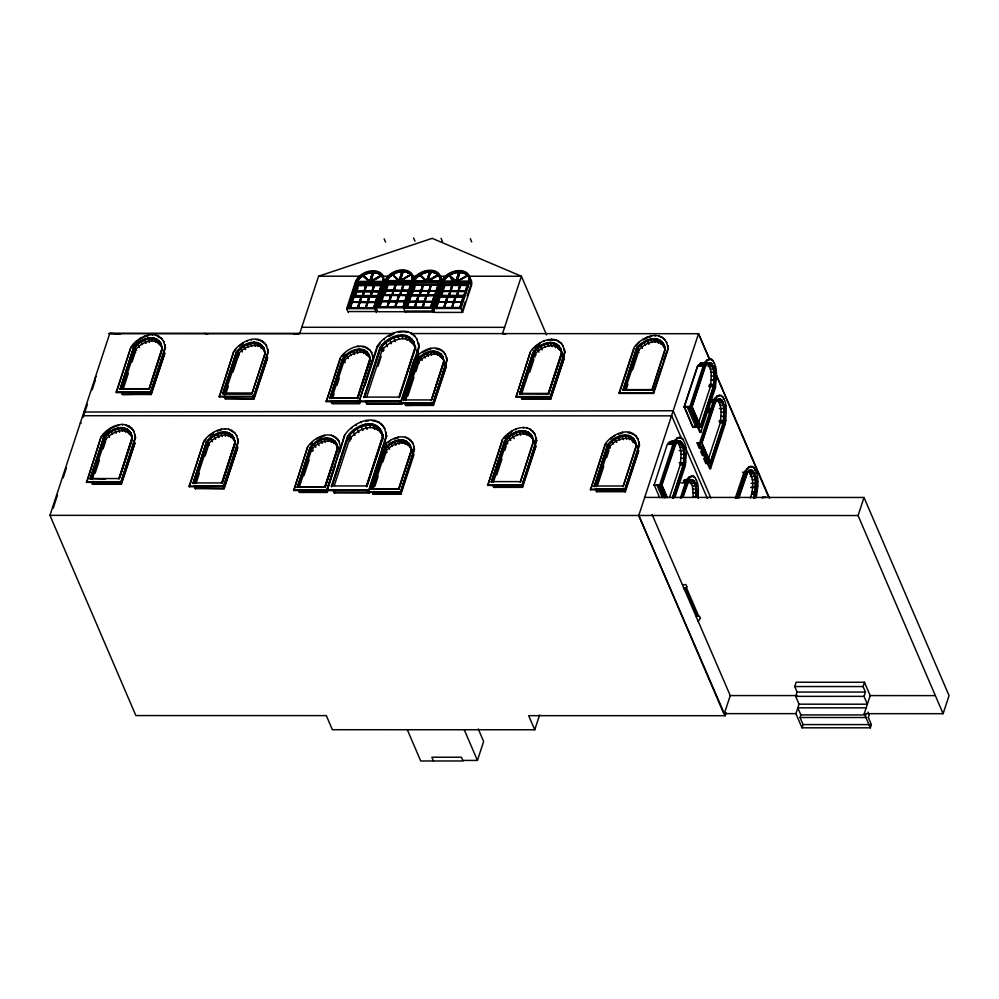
<?xml version="1.0" encoding="UTF-8"?>
<svg xmlns="http://www.w3.org/2000/svg" width="999" height="999" viewBox="0 0 999 999"><rect width="100%" height="100%" fill="white"/><g stroke="black" fill="none" stroke-linecap="round" stroke-linejoin="round"><path stroke-width="1.5" d="M683.94 458.391L683.928 454.046L684.839 454.046L684.153 464.86L673.139 498.339M696.178 492.544L696.191 496.84L693.269 496.84L692.419 485.964L689.273 480.531L692.257 480.531L694.58 483.404L690.184 483.404M696.403 496.69C696.153 491.158 697.177 483.578 692.12 479.92L694.305 481.006L695.391 482.892L697.077 492.544L697.052 496.69L693.331 496.69M698.151 498.326C698.276 491.058 699.525 481.705 693.656 476.298L689.298 476.785L686.238 480.269L680.419 497.952M698.276 423.601L710.564 386.251C711.038 378.871 712.861 369.368 707.167 363.599M705.544 366.034L692.157 406.78L700.961 427.31L714.36 386.563C714.934 378.921 716.845 369.006 710.938 362.987L707.28 363.411L704.894 366.034L706.33 364.897L705.681 364.897M700.736 432.367L715.434 387.662C716.208 378.484 718.618 366.596 711.6 359.328L707.18 359.815L704.095 363.336L689.385 408.042L690.297 408.042L700.736 432.367L699.837 432.367L688.798 406.568M708.591 458.391L720.404 422.477C720.866 415.097 722.702 405.606 717.007 399.837M719.055 421.74L723.501 421.74L709.889 463.548L710.801 463.548L724.2 422.802L724.612 408.166L723.713 408.166L723.663 420.604M754.257 498.276L756.018 491.695L756.106 479.283L755.207 479.283L755.481 487.437L751.048 487.437M755.818 497.902C758.041 488.036 760.152 474.825 752.921 466.67L748.513 467.157L745.416 470.679L736.413 498.089M672.502 497.589L683.366 464.547L683.903 458.241M674.787 497.689L685.227 465.959C685.988 456.78 688.398 444.892 681.38 437.624L676.972 438.111L673.875 441.633L659.178 486.338L660.077 486.338L664.997 497.789M714.11 379.945L713.448 386.563M725.786 420.379C726.023 412.275 727.884 401.76 721.428 395.554L717.02 396.041L713.923 399.563L699.225 444.28L709.665 468.606L710.576 468.606L725.274 423.901L725.786 420.379L724.874 420.379M382.867 281.518L383.129 278.896A14.348 10.002 -23.2 0 0 376.136 271.728L369.505 271.728A14.348 10.002 -23.2 0 0 357.804 278.883L356.493 281.893L383.304 282.043M383.067 281.481L383.042 280.432M412.312 280.657L412.575 278.022A14.348 10.002 -23.2 0 0 405.582 270.866L398.951 270.866A14.348 10.002 -23.2 0 0 387.25 278.022L385.939 281.031L412.587 280.806A14.148 9.878 -23.2 0 0 402.709 271.129A14.148 9.878 -23.2 0 0 386.463 280.806M412.512 280.619L403.559 308.104L405.244 312.05L433.329 312.063L434.265 309.203M439.772 281.006L440.035 278.371A14.348 10.002 -23.2 0 0 433.042 271.216L426.411 271.204A14.348 10.002 -23.2 0 0 414.71 278.371L413.399 281.381L439.972 280.969M669.48 497.589L680.344 464.547C680.819 457.167 682.654 447.664 676.947 441.895M700.062 427.31L713.661 385.514L709.215 385.514M750.474 497.914C753.171 489.46 754.507 478.071 748.501 470.954M753.496 497.914L754.907 493.606L755.481 483.104L756.393 483.104M382.979 281.643L383.129 280.619A13.874 9.678 -23.2 0 0 381.868 276.086M412.437 280.781L412.5 279.57A13.874 9.678 -23.2 0 0 411.226 275.037L410.452 274.113A13.874 9.678 -23.2 0 0 404.333 271.441L403.059 271.353L400.025 280.594L412.475 281.031A15.172 10.589 -23.2 0 1 430.045 270.242A15.172 10.589 -23.2 0 1 440.547 281.006L441.67 283.641M412.512 280.969L412.662 279.945A13.874 9.678 -23.2 0 0 411.388 275.412L410.614 274.488A13.874 9.678 -23.2 0 0 404.495 271.815L403.221 271.74L402.634 270.554M439.897 281.131L440.035 280.095A13.874 9.678 -23.2 0 0 438.773 275.574M439.972 281.318L440.109 280.294M469.13 281.468L469.193 280.257A13.874 9.678 -23.2 0 0 467.932 275.724M469.218 281.656L469.355 280.632A13.874 9.678 -23.2 0 0 468.094 276.099L467.145 274.8A13.874 9.678 -23.2 0 0 461.038 272.128L459.765 272.053L456.73 281.281M683.241 464.86L683.553 462.637M723.288 422.802L723.988 411.988L724.899 411.988M754.782 493.918L755.107 491.695L752.197 491.72L756.018 491.695M353.584 296.191L357.355 284.24M539.597 715.009L534.74 729.769L332.38 729.72L326.323 715.609L135.876 715.571L49.95 515.347L109.778 333.366L393.344 333.541M53.197 508.204L57.467 495.217M63.149 477.909L66.471 467.819M83.142 417.282L87.413 404.295M92.145 389.872L95.467 379.782M133.679 430.931L135.552 437.662L120.854 482.367L86.613 482.367L101.036 437.013C107.38 426.623 126.623 417.719 133.953 431.58L131.706 428.121M116.209 391.933L130.906 347.227C137.275 336.863 156.443 327.922 163.824 341.795L163.549 341.159L165.422 347.877L150.724 392.582L116.483 392.582L116.209 391.933L150.449 391.945L150.724 392.582M86.613 482.367L101.036 437.013M116.483 392.582L130.906 347.227M105.457 479.021L90.047 478.558L103.434 437.812C109.003 429.22 125.05 422.09 131.244 433.653M90.235 479.021L103.634 438.274C109.228 429.77 124.825 422.652 131.331 433.841L131.044 433.191L132.405 436.775M133.504 348.489L120.105 389.235L133.304 348.027C138.861 339.348 155.207 332.267 161.201 344.056L159.415 341.446M90.322 479.195L103.721 438.449C108.941 431.568 118.719 425.374 127.373 429.62L127.085 428.971M90.859 478.496L104.083 438.274C109.803 429.058 127.735 423.126 131.93 436.65M120.192 389.423L133.591 348.663C138.474 341.546 148.739 335.252 157.243 339.835L156.955 339.198M161.801 346.865C157.605 333.341 139.673 339.273 133.953 348.489L120.729 388.711L148.751 388.711M92.245 479.195L104.995 440.409C110.552 432.392 125.362 425.586 131.731 436.163M122.115 389.41L134.865 350.624C140.422 342.607 155.232 335.801 161.601 346.391M95.13 473.226L99.376 460.302M103.159 448.801L105.519 441.62L104.083 438.274M123.114 389.185L128.309 373.389M132.08 361.9L135.389 351.835M134.59 441.858L134.803 443.531L121.403 484.278L92.495 484.278L93.456 481.368M164.46 352.073L164.673 353.746L151.274 394.493L122.365 394.493L123.327 391.583M92.944 484.278L121.129 483.753M122.815 394.493L150.999 393.968M118.881 478.496L132.093 438.274L130.807 434.028M119.143 479.021L132.33 436.6M119.63 477.572L132.343 437.812M162.213 348.027L149.013 389.235L162.213 348.027L160.914 343.406M119.705 477.747L132.143 439.91M149.101 389.423L162.487 348.676M120.854 482.367L135.277 437.013L134.94 434.365L135.215 435.002M150.449 391.945L165.147 347.227L164.81 344.58L165.085 345.217M120.954 484.278L134.803 443.531L133.716 440.996M150.824 394.493L164.673 353.746L163.586 351.211M189.148 486.088L203.846 441.383C210.227 431.019 229.383 422.077 236.775 435.951L236.501 435.314L238.374 442.033L223.676 486.738L189.423 486.738L189.148 486.088L223.389 486.101L223.676 486.738M266.371 345.529L268.244 352.247L253.546 396.965L219.293 396.953L233.716 351.598C240.072 341.208 259.303 332.305 266.646 346.166L264.385 342.719M189.423 486.738L203.846 441.383M219.293 396.953L233.716 351.598M206.456 442.644L193.057 483.391L206.256 442.182C211.8 433.504 228.147 426.423 234.141 438.211C227.76 427.035 211.763 434.053 206.531 442.832L193.132 483.578M263.736 347.777L265.235 352.859L251.91 393.793L223.002 393.793L222.727 393.144L236.126 352.397C241.671 343.718 258.017 336.651 264.011 348.426L262.225 345.816M193.669 482.867L206.893 442.644C212.612 433.429 230.557 427.497 234.753 441.021M223.002 393.793L236.326 352.859L237.637 351.173M223.539 393.082L236.763 352.859C242.482 343.644 260.427 337.724 264.623 351.248M195.067 483.566L207.817 444.792C213.361 436.763 228.172 429.957 234.54 440.547M224.937 393.781L237.687 355.007C243.344 345.729 261.738 339.797 265.472 353.621M196.054 483.341L199.363 473.289M205.032 456.056L208.341 445.991L206.893 442.644M225.924 393.556L228.284 386.376M233.017 372.015L238.212 356.218M237.4 446.228L237.612 447.902L224.213 488.648L195.317 488.648L196.266 485.739M195.754 488.648L194.805 485.489M225.624 398.863L224.675 395.704M221.691 482.867L234.915 442.644L233.629 438.399M235.165 442.182L221.965 483.391L235.165 442.182L233.866 437.562M251.91 393.793L265.235 352.859M222.515 482.13L235.439 442.832M223.389 486.101L238.087 441.396L237.762 438.736L238.037 439.385M253.546 396.965L267.957 351.611L267.632 348.951L267.907 349.6M223.776 488.648L195.929 488.124M224.425 486.688L237.612 447.902L236.526 445.367M253.646 398.863L225.799 398.339M254.295 396.903L267.482 358.117L267.27 356.443M224.088 396.328L225.187 398.863L254.083 398.863L267.482 358.117L266.396 355.582M546.565 334.877L521.391 276.248L432.18 238.349L318.594 276.199L299.7 333.629L108.654 333.591M348.339 312.575L346.653 308.616L355.557 281.518A15.172 10.589 -23.2 0 1 373.127 270.766A15.172 10.589 -23.2 0 1 383.628 281.518L384.765 284.153M356.119 282.143L347.789 308.366L356.119 282.143L382.654 282.155L374.313 308.379L382.654 282.155M350.637 307.38L354.008 297.153L353.496 295.979L377.335 295.979L373.663 308.067L381.78 283.192L356.88 283.179L348.826 307.704L373.726 307.717M348.988 308.054L353.097 295.579L377.997 295.579L373.888 308.054M356.918 285.577L349.825 308.054L353.671 296.378L377.51 296.378M351.611 302.26L359.365 302.422L357.58 308.216L359.29 302.26L351.611 302.26L359.49 302.023M353.946 295.916L357.592 284.827L382.492 284.827M354.146 296.903L357.992 285.227L381.83 285.227M354.782 295.891L357.992 285.227M355.881 293.594L357.305 289.273M355.619 295.167L358.017 287.862M338.961 441.146L340.484 446.978L326.648 490.521L293.768 490.509L307.617 446.978C313.711 437 332.18 428.459 339.223 441.758L337.063 438.449M293.768 490.509L307.617 446.978M297.252 487.3L309.927 447.739C315.259 439.41 330.944 432.617 336.7 443.931L334.99 441.433L330.207 438.648M297.327 487.475L310.115 448.189L314.285 443.743M373.002 358.129L359.153 401.673L326.273 401.66L340.122 358.117C346.241 348.164 364.635 339.585 371.728 352.909L371.466 352.297L373.264 358.753L372.677 355.582L372.939 356.193M310.539 448.189L297.852 486.8L324.75 486.8L337.437 448.189C335.314 433.728 316.046 438.586 310.539 448.189L311.925 451.398M326.273 401.66L340.384 358.741M351.748 301.86L359.565 302.173L361.351 296.378M357.767 308.054L359.628 302.422L367.307 302.422L365.459 308.054M361.613 296.378L359.752 302.023L367.445 302.023L369.293 296.378M299.2 487.425L311.426 450.237C316.858 441.346 334.515 435.639 338.099 448.913M359.952 302.572L358.104 308.216L359.827 302.26L367.37 302.572L365.522 308.216L367.37 302.572M360.09 302.173L361.813 296.228L360.09 302.173L367.507 302.173L369.23 296.228L367.507 302.173M362.462 295.891L363.786 291.508L356.168 291.658M366.308 285.477C361.9 297.24 367.033 288.599 365.771 285.477L363.986 291.271L356.306 291.258M362.525 296.054L364.123 291.671L371.865 291.82L370.479 296.054M364.048 291.421L356.106 291.508L364.048 291.421L366.109 285.627M362.924 295.741L364.323 291.508L372.003 291.421L373.726 285.477L374.388 285.776M303.933 475.711L309.103 459.99M329.757 398.451L342.432 358.891C347.789 350.574 363.399 343.743 369.205 355.07L368.943 354.458L370.242 357.904M363.062 296.054L364.323 291.508M329.832 398.626L342.62 359.328C347.852 352.073 359.865 345.279 367.57 352.759L367.307 352.135M328.122 489.46L327.173 492.357L299.425 492.345L300.374 489.448M343.044 359.328L330.357 397.939L357.255 397.952L369.942 359.34C367.819 344.867 348.551 349.737 343.044 359.328L344.43 362.55M299.85 492.345L326.748 492.357M369.518 281.443L373.351 271.79M369.717 281.656L372.902 271.978A14.148 9.878 -23.2 0 0 356.818 281.656L369.717 281.656L363.074 275.387M370.329 280.644L372.652 271.416M331.705 398.576L343.931 361.388C349.25 353.683 363.474 347.153 369.593 357.317M370.404 282.043L373.551 271.166M370.579 281.456L373.614 272.228L374.887 272.302M373.189 271.416L370.729 281.431L381.281 275.412M381.468 275.624L370.916 281.643L373.614 272.228M332.679 398.301L334.091 394.018M336.913 385.427L339.26 378.284M332.355 403.496L359.253 403.496M365.984 308.054L367.769 302.26L375.524 302.422M367.969 302.023L369.755 296.228L368.032 302.173L375.587 301.873M367.769 302.26L365.921 307.904M370.404 295.891L371.865 291.82M373.726 285.477L371.928 291.271L364.248 291.271M370.879 295.741L372.265 291.508L380.082 291.82M374.313 285.627L372.527 291.421L374.25 285.477M371.004 296.054L372.327 291.671L380.007 291.671M376.423 312.575L374.725 308.629L383.628 281.518L355.557 281.518M376.099 307.754L385.002 280.657A15.172 10.589 -23.2 0 1 402.585 269.905A15.172 10.589 -23.2 0 1 413.087 280.657L404.17 307.767L376.099 307.754L377.797 311.713L405.869 311.713M385.739 281.656L377.235 307.505L385.577 281.281L412.262 281.668L385.577 281.281M386.338 282.317L378.271 306.843L403.171 306.843L411.226 282.33L386.338 282.317L387.25 284.453M378.446 307.192L382.542 294.717L407.442 294.717M388.936 301.149L381.069 301.398L389.011 301.311L390.796 295.517L383.117 295.517L379.27 307.192L386.713 283.004L382.917 295.404M383.391 295.055L387.038 283.953L410.377 283.966M380.569 305.057L382.967 297.752M384.078 294.58L387.437 284.353L411.276 284.365M384.228 295.03L387.437 284.353M391.908 295.03L393.231 290.647L385.689 290.946L385.689 290.247L393.369 290.247L385.751 290.397M385.539 292.844L387.937 285.539M325 487.312L337.674 447.752M325.487 485.864L337.862 448.189L337.475 446.128L337.937 448.364L325.562 486.038M384.415 427.884L386.7 436.088L368.781 490.596L327.035 490.584L344.618 435.289C352.36 422.627 375.811 411.775 384.752 428.671L382.005 424.463M391.258 295.354C386.85 307.13 391.995 298.489 390.734 295.354L389.011 301.311M327.135 489.035L334.915 465.359M339.298 452.035L340.484 446.978M387.025 307.342L388.811 301.548L381.131 301.548M369.892 360.789L357.505 398.451L370.167 357.729M387.225 307.192L389.073 301.548L396.753 301.548M327.51 489.11L335.264 465.546M339.623 452.285L344.618 435.289M398.813 295.667L396.953 301.311L389.273 301.398L387.487 307.192M357.592 398.638L369.967 360.964M387.55 307.342L389.273 301.398M393.431 290.397L395.217 284.603L395.879 284.915L394.031 290.559L395.879 284.915M391.983 295.18L393.569 290.796L401.248 290.796M393.506 290.559L395.554 284.765M392.37 294.88L393.768 290.647L392.507 295.18M331.456 486.513L347.552 436.263C354.32 425.686 374.238 417.058 381.543 431.418L379.37 428.246M359.203 400.949L377.123 346.441C384.89 333.803 408.254 322.902 417.257 339.822L416.92 339.036L419.205 347.24L401.286 401.748L359.54 401.735L359.203 400.949L400.949 400.961L401.286 401.748M364.498 385.389L372.777 360.227M398.963 280.569L402.797 270.929M331.556 486.738L347.789 436.825C354.433 427.609 369.68 418.981 379.47 428.471L379.133 427.684M399.125 280.544L392.445 274.338L399.2 280.731L402.347 271.116M364.86 385.527L376.973 348.701M399.775 279.782L402.098 270.554M332.205 485.864L348.326 436.825C355.207 425.924 376.436 418.356 382.018 434.215C374.2 421.378 356.218 429.682 349.45 439.448L334.278 485.589M402.997 270.304L399.85 281.181M330.881 401.061L331.93 403.496L359.677 403.496L360.627 400.599M410.926 274.762L400.262 280.744L403.221 271.74M415.284 345.941L415.634 348.214L413.711 341.783L414.048 342.57C406.131 328.933 387.113 337.612 380.294 347.977L363.961 397.652L380.057 347.415C386.838 336.938 406.393 328.246 413.961 342.345M364.71 397.015L380.831 347.977C387.712 337.075 408.953 329.508 414.523 345.367C406.705 332.53 388.723 340.821 381.955 350.587L366.783 396.74M398.676 295.367L396.89 301.161L389.21 301.149L391.059 295.517L398.738 295.517M394.967 307.355L396.69 301.398L394.83 307.043M369.443 492.919L334.203 492.919L335.164 489.997M405.169 301.311L397.215 301.398L395.429 307.192M397.352 300.999L405.094 301.161L406.955 295.517L399.275 295.517L397.49 301.311L399.2 295.367M395.504 307.355L397.29 301.561L404.97 301.561L403.109 307.192L406.78 295.117L382.942 295.105L383.454 296.291M334.74 492.919L333.853 489.71M399.862 295.03L401.186 290.647L399.925 295.192M401.386 290.397L403.171 284.603L401.448 290.559L393.693 290.397M400.324 294.88L401.71 290.647L409.465 290.809M403.758 284.765L401.973 290.559L403.296 284.915M400.449 295.192L401.773 290.796M377.847 366.483L381.168 356.393M367.257 404.058L366.358 400.861M403.334 307.192L406.98 296.104M403.771 307.505L412.1 281.281M404.533 307.48L413.037 281.631L439.56 281.631L431.231 307.854L404.533 307.48L431.231 307.854M404.695 307.854L413.037 281.631M406.556 307.13L414.098 283.341L410.139 295.392L434.24 295.467L430.569 307.542L438.686 282.667L413.786 282.667L405.731 307.192L430.631 307.192M405.906 307.53L410.002 295.055L434.902 295.067L430.794 307.542M408.516 301.748L416.333 301.348L408.516 301.748L416.208 301.748L414.348 307.38M406.73 307.542L410.577 295.854L418.256 295.866L416.471 301.661M410.851 295.392L414.498 284.303L439.398 284.315M407.555 306.855L410.914 296.641L410.502 295.629M411.538 294.917L414.897 284.703L438.911 285.115L431.218 285.115L429.433 290.909L431.156 284.952L428.833 290.746L421.153 290.746M411.688 295.379L414.897 284.703M413.149 291.296L413.149 290.597L420.829 290.597L413.012 290.996L420.691 290.996L419.368 295.379M413.486 291.733L414.922 287.35M416.333 301.348L418.194 295.704C419.443 298.838 414.31 307.467 418.718 295.704M414.485 307.692L416.271 301.898L408.591 301.898M414.685 307.542L416.533 301.898L424.213 301.898L422.365 307.542M414.885 307.38L416.733 301.748L424.413 301.661L426.66 295.704L424.937 301.661L432.629 301.661L424.675 301.748L422.889 307.542M415.01 307.692L416.733 301.748M423.214 284.952C418.806 296.715 423.938 288.087 422.677 284.952L420.891 290.746L413.211 290.746M419.443 295.529L421.029 291.146L428.708 291.146M420.954 290.896L423.014 285.102L430.694 285.115M419.83 295.217L421.228 290.996L428.908 290.909L430.631 284.952M419.967 295.529L421.228 290.996M426.423 280.919L430.257 271.278M429.807 271.466L426.623 281.131L413.399 281.381M426.785 281.518L429.97 271.84L429.558 270.891M430.457 270.654L427.147 281.156L440.047 281.156M427.485 280.931L430.519 271.703L431.793 271.778A13.874 9.678 -23.2 0 1 437.912 274.463L438.848 275.761A13.874 9.678 -23.2 0 1 440.097 279.058M427.31 281.531L430.494 271.853A14.148 9.878 -23.2 0 1 440.372 278.996M422.29 307.392L424.15 301.748L422.427 307.692M424.413 301.661L426.136 295.704M426.66 295.704L424.875 301.498L432.555 301.498M422.952 307.692L424.675 301.748M427.322 295.379L428.646 290.996L427.385 295.529M427.784 295.229L429.17 290.996L436.988 291.308M427.909 295.529L429.233 291.146L436.85 290.996M366.371 485.876L382.492 436.838L382.205 435.152L383.304 437.712L380.919 431.655M366.795 486.738L383.129 437.062L382.53 434.228L383.029 436.838L366.695 486.513L382.792 436.276M368.781 490.596L386.363 435.302L385.951 432.067L386.288 432.854M398.876 397.015L414.997 347.989L413.424 342.807M415.06 349.45L399.2 397.664L415.297 347.427M368.906 492.919L369.118 492.282M383.878 450.099L371.029 489.223L383.691 449.662C389.048 441.346 404.657 434.528 410.464 445.841L410.202 445.229L413.798 455.157L400.936 494.268L373.189 494.268L372.14 491.833M384.815 446.166L385.527 441.196M371.104 489.398L383.966 450.287C388.648 443.444 398.514 437.4 406.668 441.808L406.406 441.183M411.051 448.551C407.018 435.564 389.797 441.258 384.315 450.099L371.616 488.711L398.776 489.223L411.638 450.112M410.002 371.878L413.399 361.526M431.068 307.48L439.56 281.631M400.949 400.961L418.868 346.453L418.456 343.206L418.793 343.993M433.329 312.063L431.63 308.104L440.547 281.006L400.287 280.594M372.964 489.348L385.189 452.16C390.522 444.455 404.732 437.924 410.851 448.089M401.411 404.071L401.623 403.434M432.792 308.441L441.708 281.343A15.172 10.589 -23.2 0 1 459.278 270.592A15.172 10.589 -23.2 0 1 469.78 281.356L471.478 285.302L462.574 312.4L434.49 312.4L432.792 308.441L460.876 308.454L462.574 312.4M374.875 486.213L378.171 476.211M382.867 461.9L385.227 454.757M430.132 351.273L430.394 351.885L423.713 354.495L416.396 361.251L403.534 400.374L416.196 360.814C421.528 352.472 437.212 345.691 442.969 356.993L441.258 354.495L436.488 351.71M417.332 357.317L418.281 354.395L417.145 349.95M442.27 281.968L433.941 308.192L442.27 281.968L469.455 281.868M403.608 400.549L416.471 361.426L420.629 356.993L427.085 352.947L426.823 352.322M404.12 399.862L416.82 361.251C422.315 352.41 439.535 346.715 443.556 359.702M373.189 494.268L374.138 491.371M373.614 494.268L400.674 493.768M439.61 296.104L435.976 307.879L443.494 283.716L439.385 295.729L463.486 295.804L459.815 307.892L467.932 283.017L443.032 283.017L434.977 307.53L459.865 307.542M439.248 295.404L435.139 307.879L460.039 307.879L464.148 295.404L439.248 295.404L439.76 296.591M405.469 400.487L417.694 363.311C423.027 355.607 437.237 349.076 443.356 359.24M437.762 302.085L445.517 302.247L443.731 308.042L445.442 302.085L437.762 302.085L445.579 301.686L437.962 301.848M440.097 295.741L443.743 284.653L468.631 284.653M436.313 308.666L440.147 296.99L463.986 296.99L463.486 295.804M407.854 395.929L413.961 377.347M415.846 371.628L418.194 364.473L416.82 361.251M440.297 296.728L444.143 285.052L467.982 285.052M440.934 295.716L442.32 291.483L449.937 291.333L448.613 295.716L450.274 291.496L458.017 291.646L456.63 295.879M441.283 296.453L444.642 286.226L444.143 285.052M406.118 405.419L433.179 404.92M445.579 301.686L447.427 296.054L448.089 296.353L446.241 301.998L448.089 296.353M445.716 301.998L447.502 296.204M443.918 307.879L445.779 302.247L453.459 302.247L451.673 308.042L453.521 302.397L445.979 302.085L444.255 308.042L446.103 302.397M447.764 296.204L445.904 301.848L453.658 301.998L455.444 296.204M452.46 285.302C448.052 297.065 453.184 288.424 451.923 285.302L450.137 291.096L442.457 291.096L444.305 285.452L468.144 285.452L466.758 289.685M450.199 291.246L442.257 291.333L450.199 291.246L452.26 285.452M449.075 295.567L450.474 291.333L458.154 291.246L459.877 285.302L460.539 285.614M449.213 295.879L450.474 291.333M455.669 281.268L459.49 271.616M459.053 271.803L455.869 281.481L442.969 281.481M456.481 280.469L459.203 272.178L458.803 271.241L455.644 271.553A14.348 10.002 -23.2 0 0 443.956 278.709L442.644 281.718L469.168 281.73L469.268 278.721A14.348 10.002 -23.2 0 0 462.287 271.553L458.803 271.241M456.555 281.868L459.702 270.991M467.619 275.449L456.955 281.443L459.927 272.427L459.34 271.241M453.658 301.998L455.382 296.054L456.043 296.366L454.183 301.998L461.863 301.998L454.12 301.848L456.043 296.366M452.135 307.892L453.921 302.085L461.675 302.247M453.921 302.085L452.072 307.729M456.555 295.729L458.017 291.646M459.877 285.302L458.079 291.096L450.399 291.096M457.03 295.567L458.416 291.333L466.096 291.346M460.464 285.452L458.678 291.246L460.402 285.302M457.155 295.879L458.479 291.496L466.158 291.496L464.785 295.704M411.451 449.662L398.589 488.786L370.829 488.773M398.851 489.41L411.713 450.287L411.426 448.501M460.302 307.829L468.806 281.98L460.464 308.204L433.778 307.817M400.412 492.445L414.26 448.901L413.936 446.353L414.523 449.525L400.412 492.445L334.952 492.27M460.876 308.454L469.78 281.356L441.708 281.343M443.956 360.814L431.281 400.374L443.956 360.814L442.707 356.381M400.512 494.268L413.149 453.821M431.356 400.549L444.218 361.438M461.988 311.763L465.284 301.723M467.17 295.979L470.479 285.951M432.917 403.584L446.765 360.052L446.441 357.505L447.028 360.664L432.917 403.584L367.457 403.421M433.017 405.419L446.303 366.308L446.103 364.697M404.645 402.984L405.694 405.419L433.441 405.419L446.303 366.308L445.267 363.873M563.049 345.791L564.922 352.51L550.224 397.227L515.971 397.215L530.394 351.86C536.75 341.471 555.993 332.567 563.324 346.428L561.063 342.982M516.446 395.766L530.394 351.86M534.802 434.003L536.675 440.734L521.977 485.439L487.737 485.427L502.16 440.072C508.516 429.695 527.747 420.791 535.089 434.652L532.829 431.193M487.737 485.427L501.96 442.17M558.716 345.629L558.99 346.266C550.961 338.486 538.311 345.504 533.079 353.309L519.68 394.056L532.804 352.659C538.386 343.993 554.645 336.888 560.689 348.688L560.414 348.039L561.913 353.122L548.513 393.881M504.757 441.333L491.371 482.08L504.57 440.871C510.139 432.217 526.411 425.099 532.455 436.9L532.18 436.251L533.478 440.884L520.279 482.092M520.229 393.344L533.454 353.122C539.173 343.906 557.105 337.987 561.301 351.511M491.446 482.267L504.845 441.521C509.353 434.952 517.569 429.782 525.774 431.58L525.499 430.944M491.983 481.555L505.207 441.333C511.5 430.419 532.392 426.66 534.015 442.957M521.615 394.043L534.365 355.269C540.022 345.991 558.416 340.06 562.15 353.883M493.381 482.267L506.131 443.481C511.675 435.464 526.485 428.646 532.854 439.235M529.695 372.277L533.941 359.353M496.728 474.862L501.923 459.053M504.757 450.437L506.181 446.128M522.302 399.125L550.324 399.125M494.068 487.337L522.252 486.825M548.239 393.344L561.463 353.122L560.177 348.876M534.315 351.436L533.004 353.122L519.605 393.868L548.588 394.056L561.713 352.672M548.588 394.056L561.987 353.309L561.7 351.448M520.354 482.28L533.666 441.346M550.224 397.227L564.647 351.873L564.31 349.213L564.585 349.862M521.977 485.439L536.401 440.084L536.063 437.425L536.351 438.074M550.973 397.165L564.16 358.379L563.236 354.745M520.779 396.591L521.865 399.125L550.774 399.125L564.16 358.379L563.074 355.844M522.09 487.35L535.476 446.603L535.252 445.217M492.532 484.802L493.618 487.337L522.527 487.35L535.926 446.603L534.989 442.957M462.799 760.426L477.422 760.426L483.641 741.495L478.259 728.945M619.08 392.769L633.791 348.064C640.159 337.687 659.328 328.758 666.708 342.632L666.433 341.983L668.306 348.713L653.608 393.419L619.368 393.419L619.08 392.769L653.334 392.782L653.608 393.419M619.368 393.419L634.065 348.701M663.798 344.243L665.097 348.863L651.897 390.072L622.989 390.072L636.188 348.863C641.745 340.184 658.079 333.104 664.073 344.88L662.3 342.282M637.624 438.374L639.497 445.104L624.8 489.81L590.559 489.797L604.982 444.455C611.326 434.066 630.569 425.162 637.899 439.023L635.639 435.564M623.076 390.247L636.388 349.325M590.559 489.797L604.782 446.541M623.613 389.535L636.838 349.325C642.557 340.11 660.489 334.178 664.685 347.702M624.999 390.247L637.749 351.461C643.306 343.444 658.116 336.626 664.485 347.215M594.18 486.463L607.38 445.254C612.936 436.563 629.27 429.495 635.264 441.271L633.491 438.673M594.268 486.638L607.579 445.704C612.824 438.798 622.664 432.542 631.306 437.062L631.031 436.413M626.46 388.586L627.884 384.278M632.604 369.917L637.799 354.108M594.805 485.926L608.029 445.704C613.748 436.488 631.68 430.569 635.876 444.093M596.191 486.638L608.94 447.852C614.597 438.161 634.153 432.692 636.838 447.327M597.652 484.977L603.796 466.296M606.63 457.679L608.99 450.499M596.878 491.708L595.928 488.561M651.972 390.259L665.297 349.325M653.071 392.907L661.101 368.481M663.923 359.865L666.296 352.684M653.334 392.782L668.031 348.064L667.694 345.417L667.969 346.054M623.089 486.463L636.288 445.254L638.748 450.974L625.349 491.72L596.44 491.708L595.354 489.173M623.164 486.65L636.488 445.716L636.076 443.581L636.563 445.904M624.8 489.81L639.223 444.455L638.885 441.795L639.16 442.445M624.899 491.72L638.299 450.974L638.061 449.587M867.994 712.112L869.205 714.934L868.356 717.519L871.39 724.6L870.329 727.821L801.997 727.809L795.916 713.648L723.8 713.636L638.761 515.484L698.513 333.716L410.502 333.554M654.02 485.389L667.282 444.33L674.425 444.33M698.626 427.31L692.919 427.31L684.103 406.78L697.502 366.034L701.435 362.762L705.719 362.762M684.24 407.093L697.639 366.346L699.849 364.011M660.077 486.338L674.787 441.633L677.871 438.111L679.682 437.362M668.681 461.788L671.078 454.52M661.763 483.616L665.109 473.439M668.943 461.788L674.687 444.33L677.06 441.708M662.062 483.429L674.824 444.642L679.27 441.058L671.216 441.058M675.212 443.194L676.123 443.194L661.937 485.077L667.22 497.402M690.297 408.042L704.994 363.336L708.091 359.815L709.902 359.066M691.72 405.319L695.067 395.142M691.982 405.319L701.073 377.672M692.782 426.998L684.415 406.568L690.334 406.568M672.489 498.339L683.503 464.86C684.065 457.217 685.976 447.302 680.082 441.283M674.837 494.805L679.095 481.83M703.621 420.841L705.044 416.508M707.891 407.854L714.06 389.111M708.553 412.637L709.964 408.329M681.318 497.952L687.137 480.269L691.982 476.036L691.083 476.036M682.779 495.891L686.563 484.365M682.816 496.503L687.175 483.241L690.034 480.332L693.006 479.92M710.576 468.606L700.137 444.28L714.834 399.563L717.931 396.041L719.742 395.292M682.941 497.327L688.461 481.805L687.037 482.929M709.69 416.82L713.036 406.63M701.822 441.558L708.041 422.639M709.952 416.82L714.26 403.721M717.12 399.637L719.317 399.001L715.384 402.26L701.985 443.007L710.801 463.548M709.665 468.606L712.037 461.388M715.833 449.85L721.053 433.991M735.314 498.114L743.618 473.376M737.324 498.089L746.328 470.691L749.425 467.157L751.236 466.408M739.747 492.295L745.017 476.286M738.573 496.665L746.228 473.376M738.81 496.678L747.027 472.802L749.262 470.754L752.272 470.342L754.682 473.339L756.106 479.283M738.748 498.114L747.664 472.24L746.753 472.24M754.083 496.828C756.181 488.474 757.729 477.247 751.623 470.342L749.912 470.117L750.811 470.117M724.325 713.636L730.257 695.566L697.639 620.017M534.74 729.769L528.683 715.659L725.212 715.709L726.186 712.762M795.916 713.648L799.038 704.183L795.666 696.353L797.09 692.057L794.729 686.55L796.141 682.242L864.472 682.267L870.204 695.591L864.26 713.661L870.329 727.821M864.26 713.661L943.106 713.686L858.066 515.534L864.01 497.465L644.692 497.415M801.997 727.809L803.059 724.587L800.024 717.507L800.873 714.922L797.826 707.841L866.17 707.854M799.038 704.183L867.369 704.208L864.01 696.365L865.421 692.07L863.061 686.563L864.472 682.267M943.106 713.686L949.05 695.616L864.01 497.465M357.804 280.594L357.355 281.818L357.729 280.407A13.874 9.678 -23.2 0 1 361.963 275.886L363.361 274.962A13.874 9.678 -23.2 0 1 371.228 272.29L372.714 272.59L371.391 272.665M387.175 279.545L386.8 280.944L398.701 280.569M386.725 280.756L387.25 279.732A13.874 9.678 -23.2 0 1 391.496 275.2L392.195 274.75M386.8 280.944L387.337 279.92A13.874 9.678 -23.2 0 1 391.583 275.387L392.108 274.55L398.863 280.956M414.635 279.895L414.26 281.293L414.797 280.269A13.874 9.678 -23.2 0 1 419.031 275.736L419.73 275.274L426.161 280.919M414.185 281.106L414.71 280.082M443.881 280.232L443.506 281.643L443.956 280.432M356.493 281.893L356.98 282.03A14.148 9.878 -23.2 0 1 373.064 272.352M385.939 281.031L399.325 281.169M442.644 281.718L443.131 281.855A14.148 9.878 -23.2 0 1 459.203 272.178M95.03 378.334L96.279 376.548M704.645 366.034L705.431 364.897L698.289 364.897M715.521 401.123L714.735 402.26L715.384 402.26M687.562 481.805L686.775 482.929L687.674 482.929M131.868 346.99L139.648 339.685M101.998 436.775L109.778 429.47M234.69 351.361L235.801 348.938M204.82 441.146L205.931 438.723M365.135 350.412L365.409 351.036C357.105 346.953 347.714 352.897 342.694 359.503L342.432 358.891M379.145 345.067L377.46 347.227L377.123 346.441M409.228 337.437C398.676 332.255 386.763 339.81 380.394 348.201L380.057 347.415M310.19 448.364C314.31 442.994 320.279 438.474 327.322 438.461L327.06 437.837M376.386 425.499L376.723 426.286C366.171 421.116 354.258 428.658 347.889 437.05L347.552 436.263M413.886 360.04C419.992 350.075 438.461 341.521 445.504 354.832L443.331 351.511M382.055 448.039C388.274 438.486 406.281 430.731 412.987 443.681L410.826 440.372M606.643 443.319L605.257 445.092L604.982 444.455M625.224 434.94L625.499 435.576C618.319 435.864 611.925 440.347 607.654 445.891L607.38 445.254M154.233 338.087L154.52 338.736C147.015 337.175 139.798 341.67 134.902 346.99L134.628 346.341M207.854 441.146C213.536 434.54 224.937 428.758 232.442 435.789L232.168 435.139M344.917 353.733L342.382 356.193L342.12 355.569M310.726 444.218L312.412 442.582M418.681 355.644L416.158 358.117L415.884 357.492M383.653 446.965L386.176 444.505M385.227 448.663C389.922 443.568 396.853 439.248 404.058 440.746L403.783 440.122M534.515 348.139L540.097 343.619L539.822 342.969M507.155 435.502L504.52 438.062L504.245 437.425M519.08 430.931L519.355 431.58L512.475 434.478L506.156 439.847L505.881 439.198M659.839 340.022L660.114 340.671C652.185 336.663 643.156 341.883 637.787 347.827L637.512 347.177M708.578 362.762L709.49 362.762L705.032 366.346L691.808 406.568L700.349 426.473M687.811 481.805L689.385 480.332L692.369 479.92M744.018 472.802L745.566 471.353M259.777 343.569L260.052 344.205C253.571 340.796 245.904 344.068 240.734 348.414L240.459 347.777M388.249 442.782L390.422 440.359M556.455 343.831L556.73 344.48C550.249 341.059 542.594 344.33 537.425 348.676L537.137 348.039M508.991 433.941L510.901 432.542M612.762 437.612L610.851 439.011L610.564 438.374M362.05 276.074L362.737 275.612C376.036 289.186 366.745 276.186 362.125 276.261A13.874 9.678 -23.2 0 0 357.892 280.781M369.88 282.03L363.524 275.337M391.421 275.012L392.807 274.101M418.881 275.362L420.267 274.438M418.956 275.549L419.655 275.087M419.98 274.875L426.66 281.081L420.429 274.825M448.114 275.712L449.513 274.787M448.201 275.899L448.888 275.437C462.187 289.011 452.897 276.011 448.276 276.086A13.874 9.678 -23.2 0 0 444.043 280.619M449.675 275.162L455.744 281.056M370.804 281.618L381.393 275.437M400.174 280.557L410.839 274.575L400.449 280.969M427.634 280.906L438.299 274.925M438.374 275.112L427.722 281.094L430.681 272.078L431.955 272.165A13.874 9.678 -23.2 0 1 438.074 274.837M143.257 337.587L140.597 338.986L140.322 338.336M112.063 428.072L114.723 426.685M392.595 334.49L388.936 336.388L388.599 335.602M425.761 350.799L423.201 352.135L422.939 351.511M324.338 435.202L324.613 435.826L316.92 439.061L316.658 438.436M644.817 339.123L647.477 337.737L647.202 337.088M707.255 364.011L710.189 363.599L712.524 366.508L713.923 372.302L710.963 372.302M677.035 442.307L678.546 441.683L681.243 442.957L683.141 447.39L680.182 447.39M689.36 480.931L692.257 480.531M750.162 470.117L748.613 470.754L749.262 470.754M748.588 471.353L751.51 470.954L753.858 473.863L749.412 473.863M763.448 496.99L761.638 497.739L766.046 497.265L765.147 497.252M148.601 335.614L144.593 336.9L144.318 336.251M116.059 426.248L118.731 425.399M648.813 337.3L651.485 336.451L651.211 335.801M293.606 334.19L299.775 333.416M399.875 332.155L402.235 331.893M359.59 346.703L356.843 346.353M430.319 351.71L433.591 351.536M549.388 340.11L554.358 340.11M368.556 420.866L366.196 421.141L365.859 420.354M324.051 438.636L330.282 438.823L335.065 441.608M400.686 271.428L402.16 271.716A13.874 9.678 -23.2 0 0 392.657 274.663M400.836 271.803L402.16 271.716M428.134 271.765L429.62 272.065A13.874 9.678 -23.2 0 0 420.117 275.012M428.296 272.14L429.62 272.065M457.38 272.115L458.866 272.415L457.542 272.49M83.916 412.025L673.189 410.764L710.863 498.002M318.594 276.199L360.714 276.211M382.555 276.211L388.786 276.211M412.187 276.224L416.87 276.224M440.272 276.224L446.516 276.224M468.356 276.236L521.391 276.248L502.509 333.678L505.569 334.128M385.002 280.657L413.087 280.657M456.393 281.493L469.293 281.493A14.148 9.878 -23.2 0 0 459.415 271.815A14.148 9.878 -23.2 0 0 443.169 281.493M370.242 281.668L383.141 281.668M413.199 282.005L439.722 282.005M442.432 282.342L468.968 282.355M356.281 282.517L382.817 282.53M387.612 284.765L411.451 284.765M415.072 285.102L422.752 285.102M423.339 285.264L422.677 284.952M470.704 285.302L471.478 285.302A15.172 10.589 -23.2 0 0 469.605 277.66M358.154 285.627L380.457 285.627M393.893 290.247L401.448 290.559M401.848 290.247L409.528 290.247M401.91 290.409L409.652 290.559M421.353 290.597L428.908 290.909M429.308 290.597L437.05 290.746L429.37 290.746M393.306 290.796L385.689 290.946M393.893 290.959L401.311 290.959M409.528 290.959L401.71 290.647M450.599 290.934L458.154 291.246M458.541 290.934L466.233 290.946M364.448 291.109L372.003 291.421M372.39 291.109L380.144 291.271L372.465 291.271M413.087 291.146L420.766 291.146M458.616 291.096L466.296 291.096M421.353 291.296L428.771 291.308M435.452 291.308L429.17 290.996M391.396 295.667L390.734 295.354M426.735 295.866L434.24 295.467M418.856 296.016L418.194 295.704M439.822 296.204L463.661 296.204M361.938 296.528L361.276 296.228L359.565 302.173M354.008 297.153L377.834 297.165L377.335 295.979M441.196 297.128L464.535 297.128M416.858 301.348L424.275 301.348M408.716 301.498L416.396 301.498M389.41 301.71L396.828 301.71M446.103 301.686L453.521 301.698M375.649 302.023L368.032 302.173M424.75 301.898L432.43 301.898M416.87 302.048L424.288 302.06M424.812 302.06L432.355 301.748M454.058 302.397L461.6 302.098M367.907 302.572L375.449 302.272M379.108 306.793L402.947 306.793M377.073 307.13L403.608 307.13M347.627 307.992L374.163 308.004M403.559 308.104L431.63 308.104M346.653 308.616L374.725 308.629M349.188 311.551L375.674 311.551M301.785 327.285L504.595 327.335M417.744 354.395L417.22 351.923M708.99 359.066L711.6 359.328M707.18 359.815L708.091 359.815M713.111 360.589L710.689 359.328M705.331 361.538L706.243 361.538M713.486 362.812L714.397 362.812M705.756 362.987L701.435 362.762M710.938 362.987L710.039 362.987L713.298 368.631L714.198 368.631M699.887 363.411L704.994 363.336M707.017 363.411L707.929 363.411M707.23 363.599L710.189 363.599M711.338 364.073L712.25 364.073M708.491 364.66L711.45 364.66M712.437 365.984L713.348 365.984M714.472 365.896L715.384 365.896M703.209 366.034L697.639 366.346M708.091 366.508L712.524 366.508M710.401 369.093L713.361 369.093M714.784 371.94L713.873 371.94L714.185 376.011L711.226 376.011M715.471 374.163L716.383 374.163M715.059 375.749L714.148 375.749L714.16 380.095L711.201 380.095M715.434 379.033L716.345 379.033M711.263 379.945L715.022 379.945M709.39 384.378L714.685 384.34M709.14 386.251L713.573 386.251M709.165 386.563L714.36 386.563M714.535 387.662L715.434 387.662M119.917 388.773L148.814 388.773M622.789 389.61L651.698 389.61M222.727 393.144L251.636 393.156M519.405 393.406L548.314 393.419M222.927 393.606L251.835 393.618M721.428 395.554L718.83 395.292M717.02 396.041L717.931 396.041M219.018 396.303L253.259 396.316M515.696 396.566L549.949 396.578M722.04 396.828L722.951 396.828M363.723 397.09L398.963 397.103M715.172 397.777L716.071 397.777M329.57 398.002L357.317 398.014M723.326 399.038L724.225 399.038M722.09 400.312L719.867 399.225L722.09 400.312L723.189 402.21L724.612 408.166M711.151 399.637L715.434 399.637M717.769 399.637L716.857 399.637L720.779 399.225M717.057 399.837L720.017 399.837L722.364 402.747L723.189 405.332L720.229 405.319M403.334 399.925L431.093 399.937M716.57 400.886L721.29 400.886M326.011 401.036L358.878 401.049M710.976 401.123L713.835 401.123M716.171 401.123L714.472 402.26L710.189 402.26M331.73 401.161L358.629 401.173M366.471 401.099L400.624 401.111M722.277 402.21L723.189 402.21M719.405 402.747L722.364 402.747M432.654 402.972L399.775 402.959L400.05 403.584M401.948 404.071L366.708 404.058L365.646 401.586M724.038 404.87L723.126 404.87L723.751 408.529L719.317 408.529M724.987 405.956L725.898 405.956M684.103 406.78L691.246 406.78M691.508 406.78L692.157 406.78M721.066 412.25L724.025 412.25M82.705 415.721L671.515 415.859M721.028 416.321L724.862 416.171M719.218 420.604L724.525 420.579M720.454 422.477L723.413 422.477M720.441 422.802L724.2 422.802M80.332 423.052L81.244 423.052M724.362 423.901L725.274 423.901M692.956 426.473L697.389 426.473M681.38 437.624L678.771 437.362M676.972 438.111L677.871 438.111M681.992 438.886L682.891 438.886M675.112 439.835L676.023 439.835M672.677 441.283L675.536 441.283M684.839 454.046L683.129 444.28L680.731 441.283L678.358 441.058M675.374 441.708L669.667 441.708L668.069 443.194L673.788 443.194M677.709 441.708L676.81 441.708L680.731 441.283M672.564 441.895L679.969 441.895M682.03 442.37L681.118 442.37L683.703 450.599L679.258 450.599M697.215 442.794L700.174 442.794M676.51 442.957L681.243 442.957M696.803 443.007L701.086 443.007M674.687 444.33L675.336 444.33M682.217 444.28L683.129 444.28M699.225 444.28L700.137 444.28M679.345 444.805L682.305 444.817M535.476 446.603L534.84 444.068M683.079 446.94L683.99 446.94M684.927 448.027L685.838 448.027M684.565 450.237L683.653 450.237L683.978 454.308L681.018 454.308M638.299 450.974L637.812 447.327M413.374 455.157L413.598 453.546M680.981 458.391L684.814 458.241M684.814 462.45L685.726 462.45M679.17 462.674L684.465 462.637M705.606 463.548L708.466 463.548M680.481 463.811L683.441 463.811M680.406 464.547L683.366 464.547M680.381 464.86L684.153 464.86M750.324 466.408L752.921 466.67M748.513 467.157L749.425 467.157M754.445 467.944L752.022 466.67M746.665 468.893L747.564 468.893M754.819 470.154L755.719 470.154M751.36 470.342L752.272 470.342M745.416 470.679L746.328 470.691M748.551 470.954L751.51 470.954M749.812 471.428L753.571 471.428M748.351 472.003L752.784 472.003M742.469 472.24L745.329 472.24M745.966 473.376L746.877 473.376M752.672 471.428L753.77 473.339L754.682 473.339M755.806 473.239L756.718 473.239M754.62 475.986L755.531 475.986M693.656 476.298L692.757 476.298L695.154 477.547M750.249 476.448L754.682 476.448L755.244 479.657L752.284 479.645M689.298 476.785L690.197 476.785M756.48 477.072L757.392 477.072M687.462 478.484L688.361 478.496M90.047 478.558L118.943 478.558M685.027 479.695L687.849 479.695M690.671 479.707L691.57 479.707M695.529 479.745L696.428 479.745M683.491 480.332L687.137 480.269M689.135 480.332L690.034 480.332M684.69 480.931L686.375 480.931M694.305 481.006L693.406 481.006L695.404 485.964L692.469 485.964M757.717 481.506L756.805 481.506L756.767 486.376L757.667 486.376M491.171 481.618L520.079 481.63M689.123 481.58L693.518 481.58M86.339 481.718L120.579 481.73M683.316 481.805L686.151 481.805M681.131 482.929L685.364 482.929M694.492 482.892L695.391 482.892M696.515 482.792L697.402 482.792M192.857 482.929L221.766 482.942M751.086 483.366L755.519 483.366M487.462 484.79L521.703 484.79M653.883 485.077L659.602 485.077M696.241 485.514L695.341 485.514L695.953 489.135L693.031 489.135M331.218 485.951L366.458 485.951M593.98 486.001L622.889 486.001M195.117 486.213L223.127 486.226M297.065 486.863L324.812 486.863M751.161 487.287L756.355 487.287M696.803 488.773L695.916 488.773L696.228 492.807L693.294 492.807M590.272 489.16L624.525 489.16M596.241 489.285L624.263 489.285M293.506 489.897L326.373 489.897M326.685 489.797L368.444 489.81M299.225 490.01L326.124 490.022L327.173 492.357M697.489 490.971L698.388 490.971M597.052 491.183L625.074 491.196M756.368 491.496L757.279 491.496M400.149 491.82L367.27 491.808L367.545 492.432M693.356 492.544L697.077 492.544M752.035 492.857L754.994 492.857M751.947 493.593L754.907 493.606M751.935 493.918L755.694 493.918M755.856 495.017L756.767 495.017M697.452 495.791L698.351 495.791M49.95 515.347L858.066 515.534M691.221 601.773L692.494 601.773M794.729 686.55L863.061 686.563M797.09 692.057L865.421 692.07M730.257 695.566L797.19 695.579M870.204 695.591L935.139 695.616M795.666 696.353L864.01 696.365M800.873 714.922L866.096 714.934M800.024 717.507L866.807 717.519M803.059 724.587L869.842 724.6M373.776 272.602L375.05 272.677A13.874 9.678 -23.2 0 1 381.156 275.349M109.778 333.366L120.604 334.153M403.421 331.755L406.331 332.105M435.751 348.614L441.083 350.137L443.593 352.135M433.516 351.348L439.173 352.947L441.333 354.67L441.071 354.058M361.975 346.703L364.273 346.978L364.011 346.353M256.481 339.697L258.878 339.985L258.604 339.348M627.747 432.555L633.304 434.128L635.926 436.213M522.602 431.031L528.496 432.692L528.221 432.043M372.377 420.779L375.287 421.141L374.95 420.354M720.017 399.837L717.095 400.237L714.872 402.572L701.648 442.794L710.189 462.699M673.826 441.683L675.249 441.895M204.783 333.391L207.617 334.365M661.051 337.312L658.666 335.801M560.476 342.932L555.282 339.61M628.508 435.776L633.566 438.861L633.291 438.211M365.284 347.39L369.83 350.212L369.568 349.6M259.927 340.422L264.66 343.356M376.573 421.665L379.145 422.702L378.808 421.915M161.576 338.349L161.85 338.986L155.782 334.965M337.325 439.061L331.506 435.214M234.515 432.505L234.79 433.141L228.734 429.133M126.186 425.399L131.98 428.771M557.767 348.139L559.964 349.875M632.342 440.721L634.54 442.47M440.159 356.468L442.27 358.142M531.356 430.444L533.104 431.843M528.421 432.505L530.756 434.49M411.376 342.607L413.161 344.031L411.401 339.935M366.396 354.545L368.494 356.218L367.12 352.997M409.415 439.647L411.089 440.984M406.593 441.62L408.828 443.531L408.566 442.907M380.207 423.551L382.342 425.249M262.312 346.004C254.283 338.224 241.633 345.242 236.401 353.047L236.126 352.397M157.155 339.648L159.49 341.633L159.216 340.984M130.594 435.027L128.396 433.279L126.96 429.932M710.289 362.987C716.196 369.006 714.285 378.921 713.711 386.563L700.311 427.31L692.095 408.141M720.129 399.225C726.036 405.232 724.113 415.147 723.551 422.802L710.152 463.548L702.509 445.754M450.961 278.696L453.159 280.707M426.248 281.106L419.73 275.274M380.994 274.975L381.943 276.273A13.874 9.678 -23.2 0 1 383.191 279.583M715.808 373.763L769.542 498.189M671.603 415.572L681.493 438.449M684.577 445.604L707.429 498.513M652.085 514.522L682.242 584.378M683.478 587.225L695.791 615.734M638.761 515.484L725.212 715.709M715.684 373.713L768.406 496.565M664.447 339.173L664.735 339.822L661.837 337.088M668.031 348.064L668.306 348.713M693.593 412.25L695.354 416.358M696.528 419.105L698.289 423.201M664.884 347.19L665.159 347.827L663.998 344.705M662.1 341.82L662.374 342.47C654.395 334.715 641.583 341.67 636.463 349.5L636.188 348.863M665.097 348.863L665.371 349.513L665.084 347.652M661.9 342.719L663.598 346.665M659.715 340.984L661.151 344.33M687.087 406.568L695.629 426.473M657.117 338.923L657.392 339.573M655.082 335.364L655.356 336.014M657.055 339.897L658.503 343.256M704.607 451.223L706.368 455.332M707.542 458.066L709.302 462.175M654.033 338.549L654.308 339.198M698.626 442.794L707.18 462.699L705.469 462.699L703.646 458.441M654.058 339.535L655.182 342.17M697.539 444.218L699.362 448.489M700.586 451.323L702.422 455.594M650.699 338.923L650.986 339.56M650.824 339.897L651.947 342.532M647.252 340.022L647.527 340.671M647.464 340.971L648.9 344.33M643.206 339.173L643.481 339.822M643.818 341.82L644.093 342.47M644.118 342.719L645.242 345.354M640.534 344.23L640.809 344.88M640.921 345.067L642.357 348.426M639.372 341.983L636.138 346.054L635.864 345.404M637.974 347.939L639.11 350.562M637.312 348.788L638.998 352.734M636.838 349.325L638.274 352.672M661.6 484.865L667.082 497.664M661.875 486.451L666.57 497.402M661.613 486.451L663.373 490.546M664.547 493.294L666.321 497.402M658.578 484.865L664.085 497.789M656.88 484.865L662.362 497.664M639.223 444.455L639.497 445.104M633.029 433.479L633.304 434.128M654.807 486.288L659.69 497.664M634.752 441.471L636.937 446.965M633.091 439.11L634.79 443.057M629.857 432.192L630.132 432.842M630.906 437.362L633.154 442.619M628.309 435.314L628.583 435.951M628.246 436.288L629.695 439.647M625.249 435.926L626.685 439.285M622.402 432.192L622.677 432.842L618.668 434.128L618.393 433.479M621.89 435.314L622.177 435.951M622.015 436.288L623.451 439.647M618.443 436.413L618.718 437.062M618.656 437.362L619.78 439.997M614.397 435.564L614.672 436.213M615.009 438.211L615.284 438.848M615.309 439.11L616.745 442.47M611.725 440.621L612 441.271M612.112 441.458L613.236 444.093M609.165 444.33L610.302 446.953M608.703 443.568L608.978 444.218M608.503 445.179L609.939 448.539M608.029 445.704L609.153 448.339M623.95 488.561L625.349 491.72M564.647 351.873L564.922 352.51M558.441 340.896L558.728 341.533M558.516 346.528L560.214 350.474M557.28 345.741L558.366 348.276M556.331 344.78L558.016 348.726M553.733 342.719L554.008 343.369M551.698 339.173L551.972 339.822M553.671 343.706L555.369 347.64M550.649 342.345L550.924 342.994M550.674 343.344L552.11 346.69M547.827 339.61L548.101 340.247M547.315 342.719L548.688 345.904M547.44 343.706L548.563 346.328M543.818 340.884L544.093 341.533M543.868 343.831L544.143 344.468M544.08 344.78L545.204 347.402M540.434 345.617L540.709 346.266M540.734 346.528L542.17 349.875M537.537 348.876L538.973 352.222M535.988 345.779L536.276 346.428M534.59 351.735L536.038 355.095M534.128 350.986L534.403 351.623M532.479 349.2L532.754 349.85M533.916 352.597L535.052 355.219M533.454 353.122L535.139 357.068M532.804 352.659L533.079 353.309M549.675 396.591L550.774 399.125M470.317 238.699L471.69 241.895M467.52 275.424L456.955 281.443M536.401 440.084L536.675 440.734M530.207 429.108L530.481 429.757M530.469 433.841L533.066 439.722M534.115 442.582L532.991 439.96L533.229 441.346M533.104 440.821L535.352 446.066M530.282 434.74L531.406 437.375M527.047 427.822L527.322 428.471M528.084 432.992L529.52 436.351M523.451 427.385L523.726 428.034M525.437 431.918L526.873 435.277M441.071 238.361L442.445 241.558M522.415 430.569L523.776 433.741M522.44 431.556L523.563 434.178M456.993 281.281L467.707 275.637L456.88 281.256L459.74 272.19A14.148 9.878 -23.2 0 1 469.63 280.582M519.193 431.918L520.629 435.277M515.571 429.108L515.846 429.745M515.634 432.043L515.909 432.692M515.834 432.992L516.97 435.614M511.575 431.193L511.85 431.83M512.2 433.841L512.475 434.478M512.499 434.74L514.185 438.673M443.032 283.017L444.243 285.839M508.903 436.251L509.178 436.9M509.29 437.087L510.726 440.447M507.754 434.003L508.029 434.64M439.935 281.381L439.96 279.907A13.874 9.678 -23.2 0 0 438.686 275.387M506.356 439.947L507.792 443.306M505.681 440.809L507.117 444.168M505.207 441.333L506.331 443.968M504.57 440.871L504.845 441.521M430.094 270.891L431.168 273.401M521.441 484.815L522.527 487.35M502.16 440.072L502.435 440.721M413.611 238.012L414.985 241.209M432.579 311.039L406.094 311.039M410.814 274.725L400.262 280.744M413.786 282.667L415.159 285.864M445.342 365.047L442.47 357.18M440.884 354.92L442.507 358.703M438.773 353.246L440.397 357.03M436.238 352.21L437.612 355.432M433.329 350.911L434.64 353.958M433.354 351.86L434.44 354.383M384.165 238.873L385.539 242.07M430.619 348.276L430.881 348.901L427.035 350.125L426.773 349.513M430.244 352.21L431.63 355.432M404.907 301.398L397.215 301.398M427.023 353.246L428.409 356.456M423.813 354.92L425.199 358.142M414.51 335.614L414.847 336.401L411.313 333.067M418.868 346.453L419.205 347.24M420.741 357.167L422.115 360.389M416.97 349.875L418.032 352.347M411.638 338.836L411.975 339.623M386.176 280.594L386.426 281.169A14.148 9.878 -23.2 0 1 400.874 271.591M407.455 331.493L407.792 332.28M408.891 336.651L410.289 339.91M408.728 337.812L410.477 341.895M417.47 359.203L419.293 363.149M417.27 360.751L418.356 363.274M405.569 335.302L405.906 336.089M405.494 336.488L407.142 340.334M432.405 402.984L433.441 405.419M401.81 334.84L402.147 335.627M401.835 336.051L402.934 338.611M382.542 294.717L383.054 295.891M398.364 331.493L398.701 332.28M386.95 307.192L388.748 301.398L381.069 301.398M397.752 335.302L398.089 336.089M397.889 336.488L398.988 339.061M393.469 333.067L393.806 333.853M393.544 336.638L393.881 337.425M393.793 337.799L395.442 341.646M389.348 338.836L389.697 339.623M389.722 339.935L391.371 343.781M385.339 341.77L385.676 342.557M385.814 342.794L387.462 346.641M383.941 339.023L384.278 339.81M356.88 283.179L357.804 285.314M381.655 345.367L381.993 346.154M382.23 346.291L383.991 350.374M379.657 343.206L379.995 343.993M381.418 347.34L383.166 351.423M380.831 347.977L381.93 350.537M353.097 295.579L353.609 296.765M408.304 438.361L408.579 438.986L405.269 437.125M409.965 446.029L412.063 451.298M408.379 443.768L409.465 446.291M406.268 442.095L407.654 445.317M368.706 355.257L369.792 357.779M403.733 441.058L405.107 444.28M365.01 351.323L366.633 355.107M362.462 350.287L363.848 353.509M400.849 440.709L401.935 443.231M398.114 437.125L398.376 437.749L394.53 438.986L394.255 438.361M359.59 349.937L360.664 352.46M397.739 441.058L399.113 444.28M356.468 350.287L357.854 353.509M394.518 442.095L395.891 445.317M353.246 351.323L354.633 354.545M391.308 443.768L392.395 446.291M386.363 435.302L386.7 436.088M350.037 352.997L351.124 355.519M388.236 446.029L389.61 449.25M384.19 439.535L385.776 443.244L385.09 442.607M378.896 428.783L380.544 432.629M346.965 355.257L348.351 358.466M376.223 426.66L377.872 430.507M384.952 448.052L387.038 452.559M384.765 449.6L386.151 452.822M384.315 450.099L385.689 453.321M373.064 424.15L373.401 424.937M344.143 358.004L345.229 360.527M372.989 425.349L374.75 429.433M343.506 358.828L345.13 362.612M399.9 491.845L400.936 494.268M369.305 423.688L369.642 424.488M369.33 424.9L370.429 427.46M358.329 400.474L359.677 403.496M365.247 424.15L365.584 424.937M365.384 425.349L367.132 429.433M360.964 421.915L361.301 422.702M361.039 425.499L361.376 426.286M361.288 426.648L362.937 430.494M356.094 424.463L356.431 425.249M356.843 427.684L357.18 428.471M357.217 428.783L358.866 432.629M352.834 430.631L353.171 431.418M353.309 431.643L354.957 435.489M351.436 427.884L351.773 428.671M349.725 435.139L351.373 438.986M349.151 434.215L349.488 435.002M348.913 436.188L350.012 438.748M348.326 436.825L350.087 440.921M464.26 729.757L477.422 760.426M334.802 440.984L337.287 446.628M337.212 446.865L338.299 449.388M334.615 441.858L335.689 444.38M332.505 440.172L333.891 443.394M329.957 439.148L331.343 442.357M327.085 438.798L328.159 441.321M323.963 439.135L325.349 442.357M320.542 439.26L320.816 439.885L317.52 441.595L317.245 440.984M320.741 440.172L322.128 443.394M317.532 441.845L319.156 445.629M314.46 444.105L315.846 447.327M333.142 490.447L334.203 492.919M311.188 446.128L313.261 450.636M311.001 447.677L312.375 450.899M309.927 447.739L311.238 450.799M267.957 351.611L268.244 352.247M261.763 340.634L262.038 341.271M262.038 345.367L263.399 348.539M261.838 346.266L262.962 348.888M259.64 344.518L261.338 348.464M257.055 342.457L257.33 343.107M256.993 343.444L258.129 346.066M253.971 342.083L254.245 342.732M433.466 760.988L431.855 757.217L461.426 757.23L463.037 760.988L420.716 760.976L407.317 729.745M253.996 343.082L255.432 346.428M251.136 339.335L251.423 339.985M250.637 342.457L250.911 343.107M250.749 343.444L251.885 346.066M247.128 340.622L247.415 341.271M247.19 343.569L247.465 344.205M247.402 344.518L248.526 347.14M243.144 342.707L243.419 343.356L239.585 346.166L239.31 345.517M243.756 345.354L244.031 346.004M244.056 346.253L245.492 349.613M240.846 348.614L242.295 351.96M298.376 489.91L299.425 492.345M237.437 350.711L239.348 354.832M237.238 352.335L238.686 355.681M236.763 352.859L238.461 356.805M252.685 395.716L254.083 398.863M238.087 441.396L238.374 442.033M231.893 430.407L232.168 431.056M231.968 436.051L233.404 439.398M229.907 433.354L230.182 433.991M229.77 434.303L231.219 437.649M227.185 432.242L227.46 432.892M225.15 428.696L225.424 429.333M227.123 433.229L228.559 436.575M224.101 431.868L224.375 432.517M224.126 432.867L225.562 436.213M221.266 429.12L221.553 429.77L217.545 431.056L217.258 430.407M220.767 432.242L221.041 432.892M220.879 433.229L222.327 436.575M217.32 433.341L217.595 433.991M217.532 434.303L218.968 437.649M213.274 432.492L213.549 433.141L209.715 435.951L209.44 435.302M213.886 435.139L214.161 435.789M214.186 436.039L215.622 439.398M210.589 437.562L210.864 438.199M210.976 438.399L212.425 441.745M207.567 440.497L209.478 444.617L208.816 445.467L207.367 442.12M206.256 442.182L206.531 442.832M165.147 347.227L165.422 347.877M158.953 336.251L159.228 336.9M222.814 485.502L224.213 488.648M159.028 341.895L160.464 345.242L158.267 343.494L156.831 340.147M152.198 334.54L152.472 335.177M154.183 339.073L155.619 342.42M151.149 337.712L151.436 338.361M151.174 338.698L152.31 341.333M147.827 338.087L148.102 338.736M147.939 339.061L149.375 342.42M144.368 339.185L144.655 339.835M144.58 340.135L146.016 343.494M140.934 340.984L141.209 341.633M141.234 341.883L142.37 344.518M137.65 343.394L137.924 344.043M138.037 344.23L139.473 347.59M136.501 341.146L136.776 341.795M135.102 347.103L136.538 350.462M194.218 486.113L195.317 488.648M132.979 344.568L133.267 345.217M134.428 347.964L135.552 350.587M133.953 348.489L135.639 352.422M133.304 348.027L133.591 348.663M150.187 391.958L151.274 394.493M121.279 391.958L122.365 394.493M135.277 437.013L135.552 437.662M129.083 426.036L129.358 426.685M129.346 430.769L129.62 431.418M129.158 431.68L130.844 435.614M127.909 430.894L128.996 433.429M124.363 427.872L124.65 428.521M122.328 424.325L122.602 424.962M124.313 428.846L125.749 432.205M121.279 427.497L121.566 428.146M121.304 428.484L122.44 431.118M117.957 427.872L118.232 428.521M118.069 428.846L119.505 432.205M114.498 428.971L114.785 429.62M114.71 429.92L116.146 433.279M110.452 428.121L110.727 428.771M111.064 430.769L112.5 434.303M107.78 433.179L108.054 433.828M108.167 434.016L109.603 437.375M106.631 430.931L106.905 431.58M105.232 436.888L106.356 439.51M104.758 436.126L105.032 436.775M103.109 434.353L103.397 435.002M104.558 437.737L105.682 440.372M103.434 437.812L103.721 438.449M120.317 481.743L121.403 484.278M91.409 481.743L92.495 484.278M663.561 345.08L664.847 349.325M634.989 440.634L636.351 444.218M445.229 354.208L446.703 358.117M412.724 443.069L414.198 446.978M381.206 430.631L382.867 435.015M336.426 443.306L337.737 446.753M263.499 348.614L264.785 352.859M160.677 344.243L161.963 348.489M753.77 473.339L754.682 476.448M636.038 445.716L635.801 444.33M411.213 450.112L410.976 448.776M714.697 367.17L715.147 369.717M696.728 484.053L697.177 486.588M533.454 439.66L533.753 441.533M374.962 272.49A13.874 9.678 -23.2 0 1 381.081 275.162M373.426 271.99A14.148 9.878 -23.2 0 1 383.304 279.133M373.589 272.365A14.148 9.878 -23.2 0 1 383.454 279.508M363.211 275.524A13.874 9.678 -23.2 0 1 372.639 272.577M373.651 272.577A13.874 9.678 -23.2 0 1 381.143 275.537M384.116 280.357A14.148 9.878 -23.2 0 1 384.34 281.556M440.359 277.31A15.172 10.589 -23.2 0 1 441.883 279.533M413.923 281.144A14.148 9.878 -23.2 0 1 428.546 271.553A14.148 9.878 -23.2 0 1 440.209 278.609M413.886 281.506A14.148 9.878 -23.2 0 1 429.97 271.84M414.835 279.907A13.874 9.678 -23.2 0 1 419.081 275.374M420.467 274.45A13.874 9.678 -23.2 0 1 428.346 271.778M430.569 272.065A13.874 9.678 -23.2 0 1 438.049 275.012M441.021 279.832A14.148 9.878 -23.2 0 1 441.246 281.044M439.972 277.66A14.148 9.878 -23.2 0 1 440.596 278.709M441.183 280.22A14.148 9.878 -23.2 0 1 441.408 281.418M467.307 275.187A13.874 9.678 -23.2 0 0 461.201 272.502L459.927 272.427A13.874 9.678 -23.2 0 1 467.295 275.362M444.08 280.257A13.874 9.678 -23.2 0 1 448.326 275.724M449.712 274.8A13.874 9.678 -23.2 0 1 457.592 272.128M468.019 275.911A13.874 9.678 -23.2 0 1 469.28 280.444M449.363 275.349A13.874 9.678 -23.2 0 1 458.791 272.402M469.842 279.058A14.148 9.878 -23.2 0 1 470.267 280.182M470.005 279.433A14.148 9.878 -23.2 0 1 470.429 280.557M387.375 279.558A13.874 9.678 -23.2 0 1 391.62 275.025M393.007 274.113A13.874 9.678 -23.2 0 1 400.886 271.441M403.034 271.503A14.148 9.878 -23.2 0 1 412.749 281.181M411.313 275.225A13.874 9.678 -23.2 0 1 412.575 279.757M403.109 271.716A13.874 9.678 -23.2 0 1 410.589 274.663M418.519 295.866L416.67 301.498L424.35 301.498L426.198 295.866L418.519 295.866M686.837 586.763L684.59 589.76L682.442 584.777L685.901 584.577L686.837 586.763M700.411 618.369L698.151 621.366L696.003 616.371L699.462 616.171L700.411 618.369M381.206 275.225L370.641 281.243L371.004 281.83L381.556 275.811L381.206 275.225M438.111 274.7L427.56 280.719L427.909 281.306L438.461 275.299L438.111 274.7M686.513 587.862L685.239 587.862L697.19 615.696L698.463 615.696L686.513 587.862M709.64 359.465L698.513 333.716L709.552 359.44"/></g></svg>
